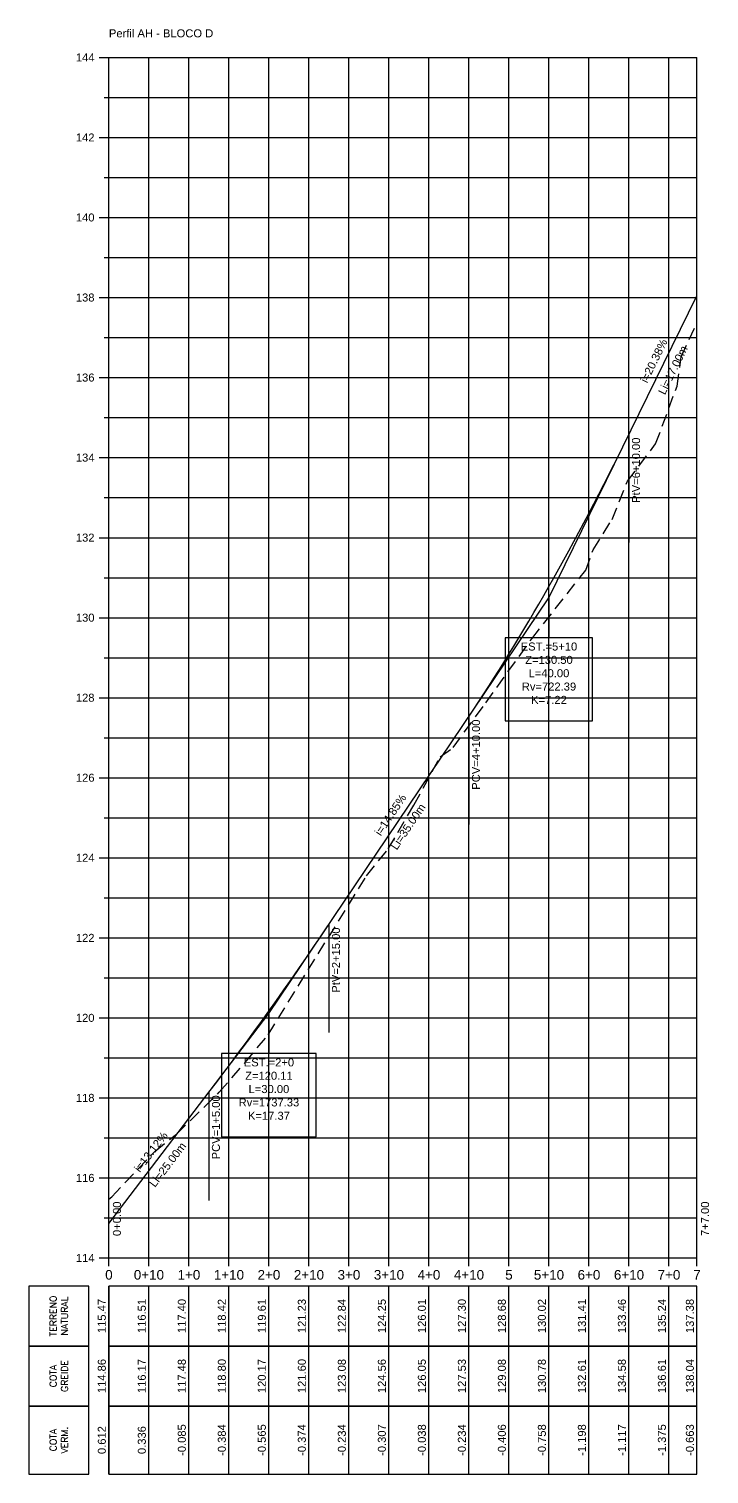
# Model space of a CAD drawing. Header units: metres. Extents: x 436314 to 439216, y 9612307 to 9615043.
# Drawn here: x 437955.9 to 438126, y 9612801.1 to 9613162.2 of the extents above; entities that cross this region are included whole.
import ezdxf

# ---------------------------------------------------------------- set-up
doc = ezdxf.new("R2010")
doc.units = ezdxf.units.M
doc.linetypes.add('HIDDEN', pattern=[9.525, 6.35, -3.175])
for name, color, linetype in [('Borda', 1, 'Continuous'), ('Cota', 2, 'Continuous'), ('COTA-TN', 7, 'Continuous'), ('Estacas', 7, 'Continuous'), ('Malha', 251, 'Continuous'), ('Perfil visualização', 7, 'Continuous'), ('PIs', 2, 'Continuous'), ('Plataforma 1', 10, 'Continuous'), ('Terreno', 3, 'HIDDEN'), ('TEXTO', 7, 'Continuous'), ('TXT-Curvas', 7, 'Continuous'), ('TXT-Estacas', 7, 'Continuous'), ('TXT-Perfil', 7, 'Continuous')]:
    doc.layers.add(name, color=color, linetype=linetype)
doc.styles.add('ARIAL', font='arial.ttf')
doc.styles.add('ROMANS', font='romans.shx')

msp = doc.modelspace()

# ---------------------------------------------------------------- linework, layer by layer
at = {"layer": 'Borda', "color": 3, "linetype": 'Continuous', "lineweight": -3}
for p, q in [((437973.53, 9613155.08), (437975.93, 9613155.08)), ((437974.73, 9613145.08), (437975.93, 9613145.08)), ((437973.53, 9613135.08), (437975.93, 9613135.08)), ((437974.73, 9613125.08), (437975.93, 9613125.08)), ((437973.53, 9613115.08), (437975.93, 9613115.08)), ((437974.73, 9613105.08), (437975.93, 9613105.08)), ((437973.53, 9613095.08), (437975.93, 9613095.08)), ((437974.73, 9613085.08), (437975.93, 9613085.08)), ((437973.53, 9613075.08), (437975.93, 9613075.08)), ((437974.73, 9613065.08), (437975.93, 9613065.08)), ((437973.53, 9613055.08), (437975.93, 9613055.08)), ((437974.73, 9613045.08), (437975.93, 9613045.08)), ((437973.53, 9613035.08), (437975.93, 9613035.08)), ((437974.73, 9613025.08), (437975.93, 9613025.08)), ((437973.53, 9613015.08), (437975.93, 9613015.08)), ((437974.73, 9613005.08), (437975.93, 9613005.08)), ((437973.53, 9612995.08), (437975.93, 9612995.08)), ((437974.73, 9612985.08), (437975.93, 9612985.08)), ((437973.53, 9612975.08), (437975.93, 9612975.08)), ((437974.73, 9612965.08), (437975.93, 9612965.08)), ((437973.53, 9612955.08), (437975.93, 9612955.08)), ((437974.73, 9612945.08), (437975.93, 9612945.08)), ((437973.53, 9612935.08), (437975.93, 9612935.08)), ((437974.73, 9612925.08), (437975.93, 9612925.08)), ((437973.53, 9612915.08), (437975.93, 9612915.08)), ((437974.73, 9612905.08), (437975.93, 9612905.08)), ((437973.53, 9612895.08), (437975.93, 9612895.08)), ((437974.73, 9612885.08), (437975.93, 9612885.08)), ((437973.53, 9612875.08), (437975.93, 9612875.08)), ((437974.73, 9612865.08), (437975.93, 9612865.08)), ((437973.53, 9612855.08), (437975.93, 9612855.08)), ((437973.53, 9612855.08), (437975.93, 9612855.08))]:
    msp.add_line(p, q, dxfattribs=at)
at = {"layer": 'Borda', "color": 1, "linetype": 'Continuous', "lineweight": -3}
for p, q in [((437975.93, 9612855.08), (437975.93, 9613155.08)), ((437975.93, 9613155.08), (438122.93, 9613155.08)), ((438122.93, 9612855.08), (438122.93, 9613155.08)), ((437975.93, 9612855.08), (438122.93, 9612855.08))]:
    msp.add_line(p, q, dxfattribs=at)
at = {"layer": 'COTA-TN', "color": 8, "linetype": 'Continuous', "lineweight": -3}
for p, q in [((437975.93, 9612801.08), (437975.93, 9612848.08)), ((437985.93, 9612801.08), (437985.93, 9612848.08)), ((437995.93, 9612801.08), (437995.93, 9612848.08)), ((438005.93, 9612801.08), (438005.93, 9612848.08)), ((438015.93, 9612801.08), (438015.93, 9612848.08)), ((438025.93, 9612801.08), (438025.93, 9612848.08)), ((438035.93, 9612801.08), (438035.93, 9612848.08)), ((438045.93, 9612801.08), (438045.93, 9612848.08)), ((438055.93, 9612801.08), (438055.93, 9612848.08)), ((438065.93, 9612801.08), (438065.93, 9612848.08)), ((438075.93, 9612801.08), (438075.93, 9612848.08)), ((438085.93, 9612801.08), (438085.93, 9612848.08)), ((438095.93, 9612801.08), (438095.93, 9612848.08)), ((438105.93, 9612801.08), (438105.93, 9612848.08)), ((438115.93, 9612801.08), (438115.93, 9612848.08)), ((438122.93, 9612801.08), (438122.93, 9612848.08))]:
    msp.add_line(p, q, dxfattribs=at)
for points in [[(437970.93, 9612833.08), (437970.93, 9612848.08), (437955.93, 9612848.08), (437955.93, 9612833.08)], [(437975.93, 9612833.08), (438122.93, 9612833.08), (438122.93, 9612848.08), (437975.93, 9612848.08)], [(437970.93, 9612818.08), (437970.93, 9612833.08), (437955.93, 9612833.08), (437955.93, 9612818.08)], [(437975.93, 9612818.08), (438122.93, 9612818.08), (438122.93, 9612833.08), (437975.93, 9612833.08)], [(437970.93, 9612801.08), (437970.93, 9612818.08), (437955.93, 9612818.08), (437955.93, 9612801.08)], [(437975.93, 9612801.08), (438122.93, 9612801.08), (438122.93, 9612818.08), (437975.93, 9612818.08)]]:
    msp.add_3dface(points, dxfattribs=at)
at = {"layer": 'Estacas', "color": 3, "linetype": 'Continuous', "lineweight": -3}
for p, q in [((437975.93, 9612853.08), (437975.93, 9612855.08)), ((437985.93, 9612853.08), (437985.93, 9612855.08)), ((437995.93, 9612853.08), (437995.93, 9612855.08)), ((438005.93, 9612853.08), (438005.93, 9612855.08)), ((438015.93, 9612853.08), (438015.93, 9612855.08)), ((438025.93, 9612853.08), (438025.93, 9612855.08)), ((438035.93, 9612853.08), (438035.93, 9612855.08)), ((438045.93, 9612853.08), (438045.93, 9612855.08)), ((438055.93, 9612853.08), (438055.93, 9612855.08)), ((438065.93, 9612853.08), (438065.93, 9612855.08)), ((438075.93, 9612853.08), (438075.93, 9612855.08)), ((438085.93, 9612853.08), (438085.93, 9612855.08)), ((438095.93, 9612853.08), (438095.93, 9612855.08)), ((438105.93, 9612853.08), (438105.93, 9612855.08)), ((438115.93, 9612853.08), (438115.93, 9612855.08)), ((438122.93, 9612853.08), (438122.93, 9612855.08))]:
    msp.add_line(p, q, dxfattribs=at)
at = {"layer": 'Malha', "color": 251, "linetype": 'Continuous', "lineweight": -3}
for p, q in [((437975.93, 9613155.08), (438122.93, 9613155.08)), ((437975.93, 9612855.08), (437975.93, 9613155.08)), ((437985.93, 9612855.08), (437985.93, 9613155.08)), ((437995.93, 9612855.08), (437995.93, 9613155.08)), ((438005.93, 9612855.08), (438005.93, 9613155.08)), ((438015.93, 9612855.08), (438015.93, 9613155.08)), ((438025.93, 9612855.08), (438025.93, 9613155.08)), ((438035.93, 9612855.08), (438035.93, 9613155.08)), ((438045.93, 9612855.08), (438045.93, 9613155.08)), ((438055.93, 9612855.08), (438055.93, 9613155.08)), ((438065.93, 9612855.08), (438065.93, 9613155.08)), ((438075.93, 9612855.08), (438075.93, 9613155.08)), ((438085.93, 9612855.08), (438085.93, 9613155.08)), ((438095.93, 9612855.08), (438095.93, 9613155.08)), ((438105.93, 9612855.08), (438105.93, 9613155.08)), ((438115.93, 9612855.08), (438115.93, 9613155.08)), ((438122.93, 9612855.08), (438122.93, 9613155.08)), ((437975.93, 9613145.08), (438122.93, 9613145.08)), ((437975.93, 9613135.08), (438122.93, 9613135.08)), ((437975.93, 9613125.08), (438122.93, 9613125.08)), ((437975.93, 9613115.08), (438122.93, 9613115.08)), ((437975.93, 9613105.08), (438122.93, 9613105.08)), ((437975.93, 9613095.08), (438122.93, 9613095.08)), ((437975.93, 9613085.08), (438122.93, 9613085.08)), ((437975.93, 9613075.08), (438122.93, 9613075.08)), ((437975.93, 9613065.08), (438122.93, 9613065.08)), ((437975.93, 9613055.08), (438122.93, 9613055.08)), ((437975.93, 9613045.08), (438122.93, 9613045.08)), ((437975.93, 9613035.08), (438122.93, 9613035.08)), ((437975.93, 9613025.08), (438122.93, 9613025.08)), ((437975.93, 9613015.08), (438122.93, 9613015.08)), ((437975.93, 9613005.08), (438122.93, 9613005.08)), ((437975.93, 9612995.08), (438122.93, 9612995.08)), ((437975.93, 9612985.08), (438122.93, 9612985.08)), ((437975.93, 9612975.08), (438122.93, 9612975.08)), ((437975.93, 9612965.08), (438122.93, 9612965.08)), ((437975.93, 9612955.08), (438122.93, 9612955.08)), ((437975.93, 9612945.08), (438122.93, 9612945.08)), ((437975.93, 9612935.08), (438122.93, 9612935.08)), ((437975.93, 9612925.08), (438122.93, 9612925.08)), ((437975.93, 9612915.08), (438122.93, 9612915.08)), ((437975.93, 9612905.08), (438122.93, 9612905.08)), ((437975.93, 9612895.08), (438122.93, 9612895.08)), ((437975.93, 9612885.08), (438122.93, 9612885.08)), ((437975.93, 9612875.08), (438122.93, 9612875.08)), ((437975.93, 9612865.08), (438122.93, 9612865.08)), ((437975.93, 9612855.08), (438122.93, 9612855.08)), ((437975.93, 9612855.08), (438122.93, 9612855.08))]:
    msp.add_line(p, q, dxfattribs=at)
at = {"layer": 'PIs', "color": 2, "linetype": 'Continuous', "lineweight": -3}
for p, q in [((437975.93, 9612855.08), (437975.93, 9613155.08)), ((438122.93, 9612855.08), (438122.93, 9613155.08))]:
    msp.add_line(p, q, dxfattribs=at)
at = {"layer": 'Plataforma 1', "color": 10, "linetype": 'Continuous', "lineweight": -3, "ltscale": 2}
for p, q in [((438085.93, 9613020.08), (438122.93, 9613095.5)), ((438104.68, 9613058.31), (438105.93, 9613060.85)), ((438102.18, 9613053.3), (438103.43, 9613055.79)), ((438103.43, 9613055.79), (438104.68, 9613058.31)), ((438100.93, 9613050.83), (438102.18, 9613053.3)), ((438099.68, 9613048.38), (438100.93, 9613050.83)), ((438097.18, 9613043.54), (438098.43, 9613045.95)), ((438098.43, 9613045.95), (438099.68, 9613048.38)), ((438095.93, 9613041.16), (438097.18, 9613043.54)), ((438093.43, 9613036.45), (438094.68, 9613038.79)), ((438094.68, 9613038.79), (438095.93, 9613041.16)), ((438090.93, 9613031.83), (438092.18, 9613034.13)), ((438092.18, 9613034.13), (438093.43, 9613036.45)), ((438089.68, 9613029.55), (438090.93, 9613031.83)), ((438087.18, 9613025.06), (438088.43, 9613027.3)), ((438088.43, 9613027.3), (438089.68, 9613029.55)), ((438085.93, 9613022.85), (438087.18, 9613025.06)), ((438015.93, 9612916.16), (438085.93, 9613020.08)), ((438083.43, 9613018.49), (438084.68, 9613020.66)), ((438084.68, 9613020.66), (438085.93, 9613022.85)), ((438080.93, 9613014.21), (438082.18, 9613016.34)), ((438082.18, 9613016.34), (438083.43, 9613018.49)), ((438079.68, 9613012.11), (438080.93, 9613014.21)), ((438077.18, 9613007.97), (438078.43, 9613010.03)), ((438078.43, 9613010.03), (438079.68, 9613012.11)), ((438074.68, 9613003.91), (438075.93, 9613005.93)), ((438075.93, 9613005.93), (438077.18, 9613007.97)), ((438072.18, 9612999.94), (438073.43, 9613001.91)), ((438073.43, 9613001.91), (438074.68, 9613003.91)), ((438069.68, 9612996.05), (438070.93, 9612997.98)), ((438070.93, 9612997.98), (438072.18, 9612999.94)), ((438068.43, 9612994.14), (438069.68, 9612996.05)), ((438065.93, 9612990.39), (438067.18, 9612992.25)), ((438067.18, 9612992.25), (438068.43, 9612994.14)), ((438029.05, 9612935.65), (438030.93, 9612938.43)), ((438027.18, 9612932.9), (438029.05, 9612935.65)), ((438023.43, 9612927.45), (438025.3, 9612930.17)), ((438025.3, 9612930.17), (438027.18, 9612932.9)), ((438021.55, 9612924.76), (438023.43, 9612927.45)), ((438019.68, 9612922.09), (438021.55, 9612924.76)), ((438015.93, 9612916.8), (438017.8, 9612919.44)), ((438017.8, 9612919.44), (438019.68, 9612922.09)), ((437975.93, 9612863.68), (438015.93, 9612916.16)), ((438014.05, 9612914.19), (438015.93, 9612916.8)), ((438010.3, 9612909.03), (438012.18, 9612911.6)), ((438012.18, 9612911.6), (438014.05, 9612914.19)), ((438008.43, 9612906.48), (438010.3, 9612909.03)), ((438006.55, 9612903.95), (438008.43, 9612906.48)), ((438002.8, 9612898.95), (438004.68, 9612901.44)), ((438004.68, 9612901.44), (438006.55, 9612903.95)), ((438000.93, 9612896.48), (438002.8, 9612898.95))]:
    msp.add_line(p, q, dxfattribs=at)
at = {"layer": 'Terreno', "color": 3, "linetype": 'HIDDEN', "lineweight": -3, "ltscale": 0.5}
for p, q in [((438118.96, 9613080.26), (438122.93, 9613088.87)), ((438117.95, 9613072.91), (438118.96, 9613080.26)), ((438112.58, 9613058.5), (438117.95, 9613072.91)), ((438105.54, 9613049.16), (438112.58, 9613058.5)), ((438101.71, 9613039.62), (438105.54, 9613049.16)), ((438096.95, 9613032.02), (438101.71, 9613039.62)), ((438095.13, 9613026.96), (438096.95, 9613032.02)), ((438081.62, 9613009.79), (438095.13, 9613026.96)), ((438070.13, 9612993.79), (438081.62, 9613009.79)), ((438061.96, 9612982.61), (438070.13, 9612993.79)), ((438052.18, 9612968.27), (438058.73, 9612980.33)), ((438058.73, 9612980.33), (438061.96, 9612982.61)), ((438045.75, 9612957.33), (438052.18, 9612968.27)), ((438040.31, 9612950.59), (438045.75, 9612957.33)), ((438015.75, 9612910.87), (438040.31, 9612950.59)), ((438009.96, 9612903.91), (438015.75, 9612910.87)), ((438003.51, 9612896.49), (438009.96, 9612903.91)), ((437992.82, 9612886.03), (438003.51, 9612896.49)), ((437987.38, 9612881.69), (437992.82, 9612886.03)), ((437976.64, 9612870.38), (437987.38, 9612881.69)), ((437975.93, 9612869.8), (437976.64, 9612870.38))]:
    msp.add_line(p, q, dxfattribs=at)
at = {"layer": 'TXT-Curvas', "color": 7, "linetype": 'Continuous', "lineweight": -3}
for p, q in [((438105.93, 9613060.85), (438105.93, 9613033.85)), ((438085.93, 9613020.08), (438085.93, 9613010.08)), ((438075.01, 9613010.08), (438075.01, 9612989.28)), ((438096.84, 9613010.08), (438075.01, 9613010.08)), ((438096.84, 9612989.28), (438096.84, 9613010.08)), ((438065.93, 9612990.39), (438065.93, 9612963.39)), ((438075.01, 9612989.28), (438096.84, 9612989.28)), ((438030.93, 9612938.43), (438030.93, 9612911.43)), ((438015.93, 9612916.16), (438015.93, 9612906.16)), ((438004.1, 9612906.16), (438004.1, 9612885.36)), ((438027.76, 9612906.16), (438004.1, 9612906.16)), ((438027.76, 9612885.36), (438027.76, 9612906.16)), ((438000.93, 9612896.48), (438000.93, 9612869.48)), ((438004.1, 9612885.36), (438027.76, 9612885.36))]:
    msp.add_line(p, q, dxfattribs=at)

# ---------------------------------------------------------------- texts
at = {"layer": 'Cota', "color": 2, "linetype": 'Continuous', "lineweight": -3, "char_height": 2, "attachment_point": 6, "style": 'ARIAL'}
for s, insert in [('{\\C256;144  }', (437972.33, 9613155.08)), ('{\\C256;142  }', (437972.33, 9613135.08)), ('{\\C256;140  }', (437972.33, 9613115.08)), ('{\\C256;138  }', (437972.33, 9613095.08)), ('{\\C256;136  }', (437972.33, 9613075.08)), ('{\\C256;134  }', (437972.33, 9613055.08)), ('{\\C256;132  }', (437972.33, 9613035.08)), ('{\\C256;130  }', (437972.33, 9613015.08)), ('{\\C256;128  }', (437972.33, 9612995.08)), ('{\\C256;126  }', (437972.33, 9612975.08)), ('{\\C256;124  }', (437972.33, 9612955.08)), ('{\\C256;122  }', (437972.33, 9612935.08)), ('{\\C256;120  }', (437972.33, 9612915.08)), ('{\\C256;118  }', (437972.33, 9612895.08)), ('{\\C256;116  }', (437972.33, 9612875.08)), ('{\\C256;114  }', (437972.33, 9612855.08))]:
    msp.add_mtext(s, dxfattribs=dict(at, insert=insert))
at = {"layer": 'Estacas', "color": 7, "linetype": 'Continuous', "lineweight": -3, "char_height": 2.4, "attachment_point": 2, "style": 'ARIAL'}
for s, insert in [('{\\C256;0}', (437975.93, 9612852.08)), ('{\\C256;0+10}', (437985.93, 9612852.08)), ('{\\C256;1+0}', (437995.93, 9612852.08)), ('{\\C256;1+10}', (438005.93, 9612852.08)), ('{\\C256;2+0}', (438015.93, 9612852.08)), ('{\\C256;2+10}', (438025.93, 9612852.08)), ('{\\C256;3+0}', (438035.93, 9612852.08)), ('{\\C256;3+10}', (438045.93, 9612852.08)), ('{\\C256;4+0}', (438055.93, 9612852.08)), ('{\\C256;4+10}', (438065.93, 9612852.08)), ('{\\C256;5}', (438075.93, 9612852.08)), ('{\\C256;5+10}', (438085.93, 9612852.08)), ('{\\C256;6+0}', (438095.93, 9612852.08)), ('{\\C256;6+10}', (438105.93, 9612852.08)), ('{\\C256;7+0}', (438115.93, 9612852.08)), ('{\\C256;7}', (438122.93, 9612852.08))]:
    msp.add_mtext(s, dxfattribs=dict(at, insert=insert))
at = {"layer": 'Perfil visualização', "color": 7, "linetype": 'Continuous', "lineweight": -3, "char_height": 1.7, "attachment_point": 5, "rotation": 90, "style": 'ROMANS'}
for s, insert in [('{\\C256;TERRENO\\PNATURAL}', (437963.43, 9612840.58)), ('{\\C256;COTA\\PGREIDE}', (437963.43, 9612825.58)), ('{\\C256;COTA\\PVERM.}', (437963.43, 9612809.58))]:
    msp.add_mtext(s, dxfattribs=dict(at, insert=insert))
at = {"layer": 'TEXTO', "color": 4, "linetype": 'Continuous', "lineweight": -3, "insert": (437975.93, 9613160.08), "char_height": 2, "attachment_point": 7, "style": 'ARIAL'}
msp.add_mtext('Perfil AH - BLOCO D', dxfattribs=at)
at = {"layer": 'TEXTO', "color": 7, "linetype": 'Continuous', "lineweight": -3, "char_height": 2, "style": 'ARIAL'}
for s, insert, attachment_point, rotation in [('i=20.38%', (438113.08, 9613078.83), 8, 63.8675), ('Li=17.00m', (438116, 9613077.4), 2, 63.8675), ('i=14.85%', (438047.18, 9612965.25), 8, 56.0366), ('Li=35.00m', (438049.88, 9612963.43), 2, 56.0366), ('i=13.12%', (437987.24, 9612880.99), 8, 52.684), ('Li=25.00m', (437989.82, 9612879.02), 2, 52.684)]:
    msp.add_mtext(s, dxfattribs=dict(at, insert=insert, attachment_point=attachment_point, rotation=rotation))
at = {"layer": 'TXT-Curvas', "color": 7, "linetype": 'Continuous', "lineweight": -3, "char_height": 2, "attachment_point": 3, "rotation": 90, "style": 'ARIAL'}
for s, insert in [('{\\C256;PtV=6+10.00}', (438106.68, 9613060.1)), ('{\\C256;PCV=4+10.00}', (438066.68, 9612989.64)), ('{\\C256;PtV=2+15.00}', (438031.68, 9612937.68)), ('{\\C256;PCV=1+5.00}', (438001.68, 9612895.73))]:
    msp.add_mtext(s, dxfattribs=dict(at, insert=insert))
at = {"layer": 'TXT-Curvas', "color": 7, "linetype": 'Continuous', "lineweight": -3, "char_height": 2, "attachment_point": 2, "style": 'ARIAL'}
for s, insert in [('EST.=5+10\\PZ=130.50\\PL=40.00\\PRv=722.39\\PK=7.22', (438085.93, 9613008.88)), ('EST.=2+0\\PZ=120.11\\PL=30.00\\PRv=1737.33\\PK=17.37', (438015.93, 9612904.96))]:
    msp.add_mtext(s, dxfattribs=dict(at, insert=insert))
at = {"layer": 'TXT-Estacas', "color": 7, "linetype": 'Continuous', "lineweight": -3, "char_height": 2, "attachment_point": 2, "rotation": 90, "style": 'ARIAL'}
for s, insert in [('0+0.00', (437976.93, 9612864.88)), ('7+7.00', (438123.93, 9612864.88))]:
    msp.add_mtext(s, dxfattribs=dict(at, insert=insert))
at = {"layer": 'TXT-Perfil', "color": 7, "linetype": 'Continuous', "lineweight": -3, "char_height": 2, "attachment_point": 8, "rotation": 90, "style": 'ARIAL'}
for s, insert in [('115.47', (437975.18, 9612840.58)), ('116.51', (437985.18, 9612840.58)), ('117.40', (437995.18, 9612840.58)), ('118.42', (438005.18, 9612840.58)), ('119.61', (438015.18, 9612840.58)), ('121.23', (438025.18, 9612840.58)), ('122.84', (438035.18, 9612840.58)), ('124.25', (438045.18, 9612840.58)), ('126.01', (438055.18, 9612840.58)), ('127.30', (438065.18, 9612840.58)), ('128.68', (438075.18, 9612840.58)), ('130.02', (438085.18, 9612840.58)), ('131.41', (438095.18, 9612840.58)), ('133.46', (438105.18, 9612840.58)), ('135.24', (438115.18, 9612840.58)), ('137.38', (438122.18, 9612840.58)), ('114.86', (437975.18, 9612825.58)), ('116.17', (437985.18, 9612825.58)), ('117.48', (437995.18, 9612825.58)), ('118.80', (438005.18, 9612825.58)), ('120.17', (438015.18, 9612825.58)), ('121.60', (438025.18, 9612825.58)), ('123.08', (438035.18, 9612825.58)), ('124.56', (438045.18, 9612825.58)), ('126.05', (438055.18, 9612825.58)), ('127.53', (438065.18, 9612825.58)), ('129.08', (438075.18, 9612825.58)), ('130.78', (438085.18, 9612825.58)), ('132.61', (438095.18, 9612825.58)), ('134.58', (438105.18, 9612825.58)), ('136.61', (438115.18, 9612825.58)), ('138.04', (438122.18, 9612825.58)), ('0.612', (437975.18, 9612809.58)), ('0.336', (437985.18, 9612809.58)), ('-0.085', (437995.18, 9612809.58)), ('-0.384', (438005.18, 9612809.58)), ('-0.565', (438015.18, 9612809.58)), ('-0.374', (438025.18, 9612809.58)), ('-0.234', (438035.18, 9612809.58)), ('-0.307', (438045.18, 9612809.58)), ('-0.038', (438055.18, 9612809.58)), ('-0.234', (438065.18, 9612809.58)), ('-0.406', (438075.18, 9612809.58)), ('-0.758', (438085.18, 9612809.58)), ('-1.198', (438095.18, 9612809.58)), ('-1.117', (438105.18, 9612809.58)), ('-1.375', (438115.18, 9612809.58)), ('-0.663', (438122.18, 9612809.58))]:
    msp.add_mtext(s, dxfattribs=dict(at, insert=insert))

doc.saveas('drawing.dxf')
